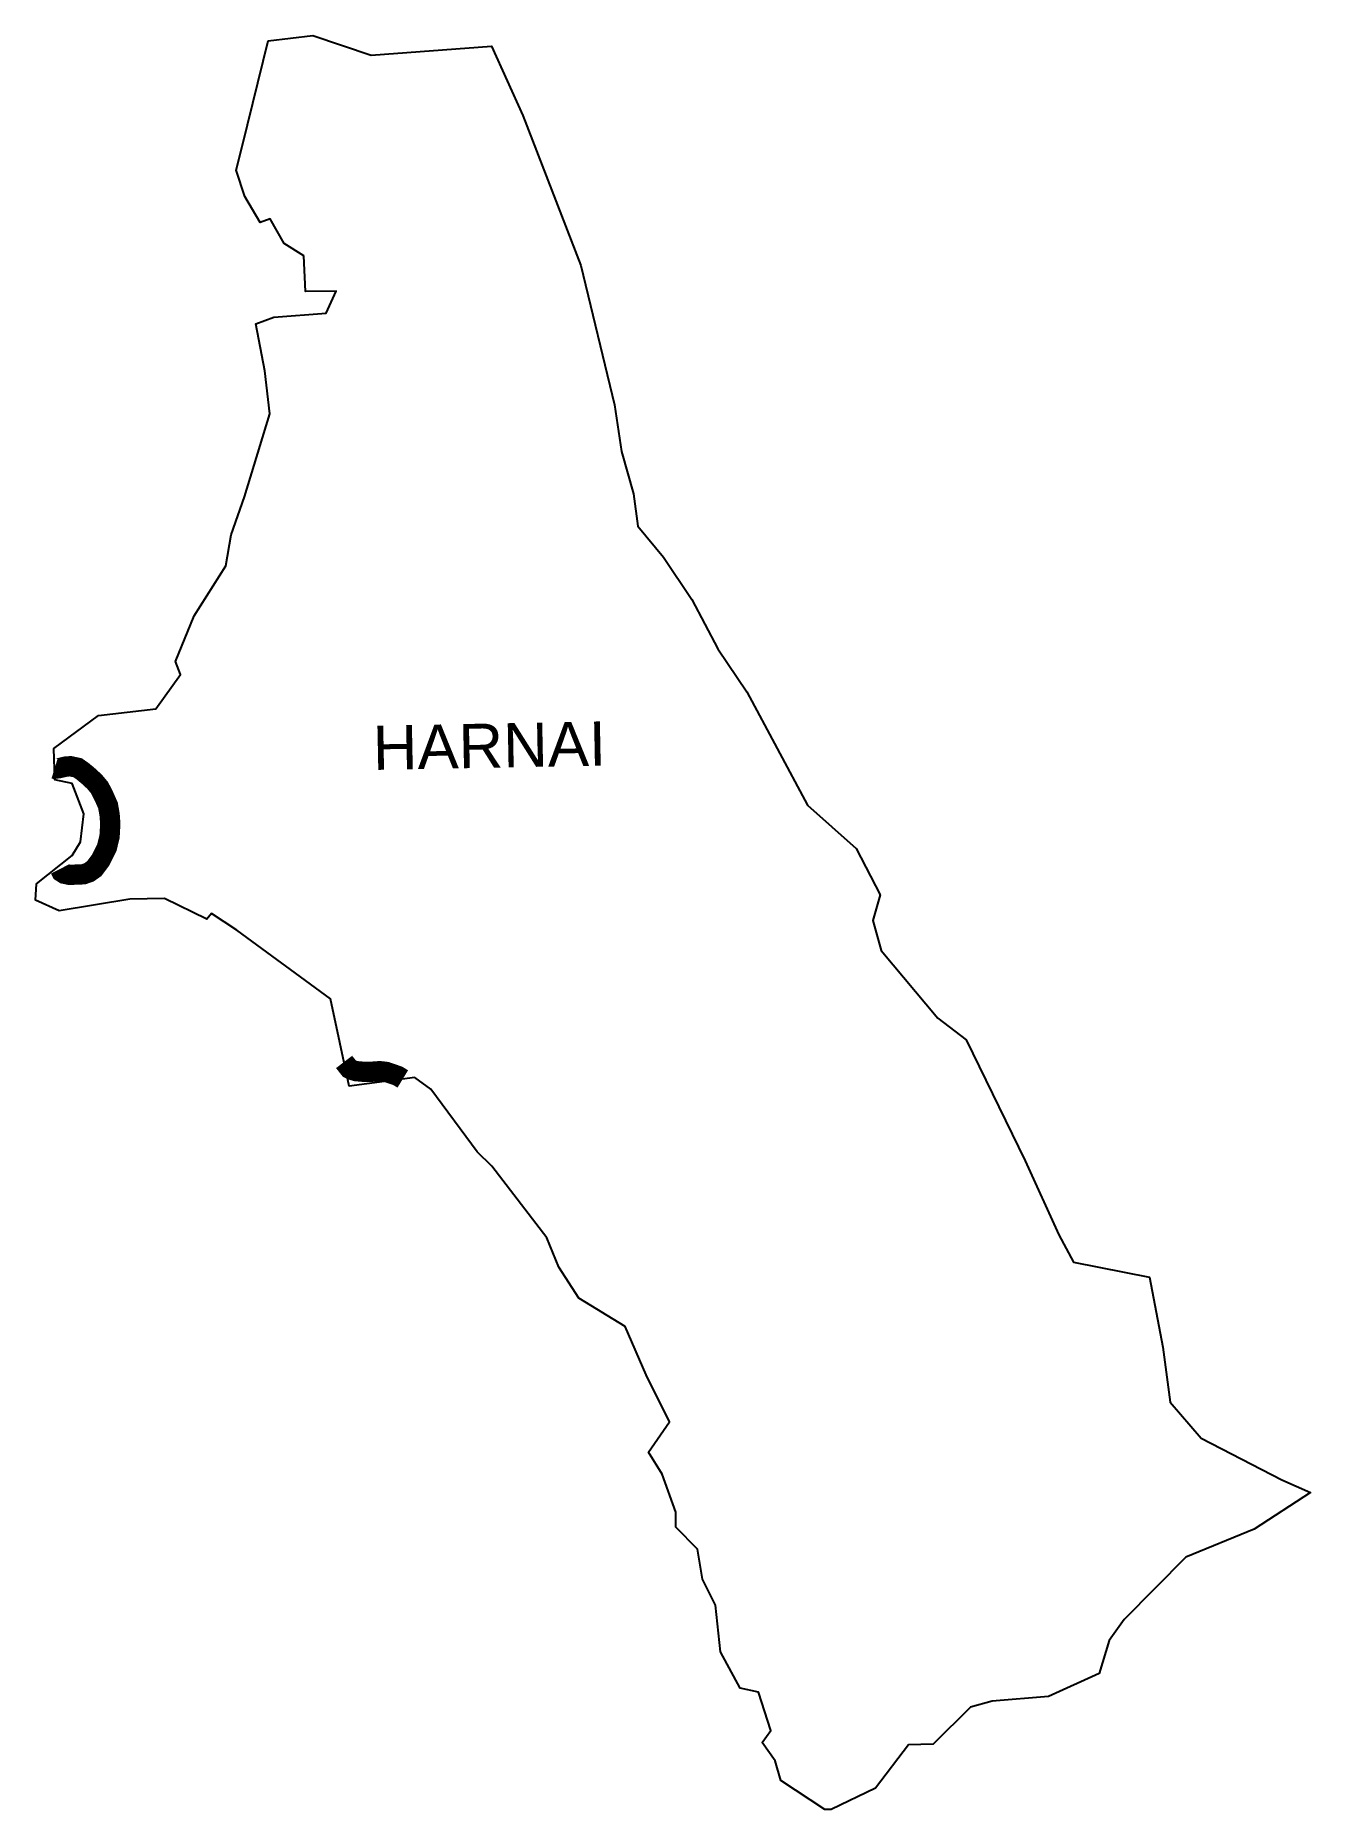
# Model space of a CAD drawing. Header units: metres. Extents: x 297505 to 300643, y 1968189 to 1972555.
import ezdxf

# ---------------------------------------------------------------- set-up
doc = ezdxf.new("R2010")
doc.units = ezdxf.units.M
doc.header["$MEASUREMENT"] = 0
doc.layers.add('NATURALLY PROTECTED', color=3, linetype='Continuous')
doc.layers.add('VILLAGE NAME', color=250, linetype='Continuous')
doc.styles.get("Standard").update_dxf_attribs({"font": 'simplex.shx'})

msp = doc.modelspace()

# ---------------------------------------------------------------- linework, layer by layer
at = {"color": 4, "flags": 128}
for points in [[(298331.0020604509, 1972506.43459826), (298627.522453296, 1972528.283743403), (298704.3578450221, 1972357.670770563), (298847.3373114089, 1971988.939558644), (298929.4743413912, 1971646.245662628), (298947.3968025923, 1971531.233726271), (298976.4160252805, 1971426.639571799), (298987.3010674673, 1971347.072781195), (299050.5346586083, 1971270.599886228), (299120.2550040637, 1971166.912072702), (299183.9929875048, 1971045.091667953), (299255.7326204692, 1970939.567351035), (299404.9524274208, 1970660.837108589), (299524.4715347281, 1970553.982998997), (299583.2899737406, 1970439.665203343), (299565.167659139, 1970377.016647165), (299585.729633834, 1970302.747666824), (299725.5268155118, 1970136.061485767), (299795.3813735278, 1970082.960201234), (299940.2410858447, 1969785.057300668), (300023.1471921189, 1969602.762546132), (300059.5040560176, 1969536.090981538), (300246.0935364936, 1969499.073553158), (300279.0682774704, 1969326.490903768), (300297.2215034587, 1969191.521174097), (300373.7677634185, 1969102.32298419), (300572.199619772, 1968999.942494248), (300642.6083238554, 1968968.897088), (300503.9456536758, 1968878.490688139), (300335.6150820997, 1968809.848889427), (300184.406166208, 1968656.414866018), (300146.841059575, 1968604.842505443), (300122.8556189728, 1968523.46898624), (299997.804838827, 1968467.252098425), (299858.9699142093, 1968455.703412944), (299805.9025640181, 1968440.310317094), (299713.9272756472, 1968349.832666468), (299653.5273486411, 1968347.742162278), (299572.1581298682, 1968241.411279764), (299463.336652728, 1968189.231341962), (299447.8307619221, 1968188.799618333), (299339.1775853704, 1968259.980756434), (299324.9982733265, 1968308.361982184), (299293.3391361089, 1968353.495805298), (299314.9834262322, 1968383.067381363), (299284.225171308, 1968477.656445482), (299239.0165343967, 1968487.155795804), (299190.4223507679, 1968577.183399703), (299178.5555264365, 1968691.414156969), (299146.4802466505, 1968755.56114112), (299133.8221530179, 1968829.512761556), (299080.4465728062, 1968883.61625353), (299080.9063676384, 1968920.273255562), (299047.1756284108, 1969014.10243707), (299013.4136386033, 1969068.167365221), (299065.0186011968, 1969143.215267714), (299007.3922843452, 1969258.732297208), (298955.7809838919, 1969377.790687371), (298842.4661142165, 1969447.442328673), (298792.8630316985, 1969523.737772037), (298762.9848551945, 1969595.955135902), (298628.1666309696, 1969772.379970478), (298592.2501705159, 1969807.311759196), (298477.9641081407, 1969961.97795339), (298438.2380874661, 1969990.664047277), (298277.3206106403, 1969969.296676831), (298230.8895860071, 1970184.246410981), (298000.4478949491, 1970352.864402009), (297938.111930725, 1970393.916600297), (297926.3711036255, 1970379.684905648), (297822.5924239524, 1970430.714558303), (297737.3534211935, 1970429.005594127), (297563.0666165742, 1970400.5773674), (297505.0523313293, 1970427.13583288), (297507.2392890968, 1970467.269657877), (297595.3451653282, 1970536.600123322), (297615.518303083, 1970570.105005829), (297623.7857097117, 1970638.986277052), (297595.576199032, 1970714.259250266), (297552.7486023081, 1970722.911356928), (297550.3137458033, 1970799.920414883), (297659.7332415987, 1970881.438996268), (297800.908878224, 1970897.3320074), (297862.2330037692, 1970982.331454113), (297849.3940592668, 1971013.948781893), (297895.6076849269, 1971126.828435538), (297973.7735746625, 1971249.700423021), (297986.8338765572, 1971325.512823515), (298019.5333409864, 1971419.336985586), (298081.7696476207, 1971624.021330152), (298069.0806927548, 1971729.909591084), (298047.3664269116, 1971845.190451069), (298091.529795232, 1971861.624248834), (298220.1036418162, 1971871.578445633), (298245.1045150506, 1971925.932284344), (298169.8983743337, 1971924.666591553), (298165.4911147468, 1972012.441053012), (298116.9816927988, 1972042.848412963), (298082.9430036476, 1972103.673828959), (298057.6458829818, 1972094.630816966), (298020.1991124395, 1972158.421534552), (297998.4941372824, 1972223.617747141), (298014.1462212862, 1972284.613690325), (298077.6738741121, 1972541.618923206), (298187.3326574489, 1972554.847778568)], [(298187.3326574489, 1972554.847778568), (298331.0020604509, 1972506.43459826)]]:
    msp.add_lwpolyline(points, dxfattribs=at)
at = {"layer": 'NATURALLY PROTECTED', "flags": 128}
msp.add_lwpolyline([(297533.0746683078, 1970760.569489066, 0, 0, 0), (297533.0746683078, 1970760.569489066, 50, 50, 0)], format="xyseb", close=True, dxfattribs=at)
msp.add_lwpolyline([(297551.8832597844, 1970750.280202866, 50, 50, 0), (297552.1213698201, 1970750.207316454, 50, 50, 0), (297563.5037671627, 1970751.671573635, 50, 50, 0), (297579.732720934, 1970755.6137169, 50, 50, 0), (297591.1151182766, 1970756.40222148, 50, 50, 0), (297609.0348722658, 1970752.572450558, 50, 50, 0), (297620.981122303, 1970744.125163407, 50, 50, 0), (297624.2726873574, 1970741.409802211, 50, 50, 0), (297633.745110321, 1970733.595571191, 50, 50, 0), (297650.3120725627, 1970718.390378392, 50, 50, 0), (297662.9343395405, 1970703.185185593, 50, 50, 0), (297673.1140027075, 1970683.061045348, 50, 50, 0), (297683.4823746392, 1970659.746441699, 50, 50, 0), (297687.5392341487, 1970636.657342008, 50, 50, 0), (297689.1262066527, 1970614.273986185, 50, 50, 0), (297687.3232421891, 1970583.300599965, 50, 50, 0), (297680.6737212967, 1970556.095103952, 50, 50, 0), (297665.1215423323, 1970525.008965753, 50, 50, 0), (297649.6595494844, 1970504.335871429, 50, 50, 0), (297636.4741876785, 1970495.100079698, 50, 50, 0), (297622.9500595356, 1970490.482183833, 50, 50, 0), (297605.8192445991, 1970489.693679252, 50, 50, 0), (297588.4633433048, 1970489.13067863, 50, 50, 0), (297575.6159899691, 1970491.946441014, 50, 50, 0), (297569.1923133011, 1970496.1137086, 50, 50, 0), (297565.3605401496, 1970503.547366849, 0, 0, 0)], format="xyseb", dxfattribs=at)
at = {"layer": 'NATURALLY PROTECTED', "const_width": 50, "flags": 128}
msp.add_lwpolyline([(298264.4857630963, 1970028.714858731), (298266.3681293289, 1970026.246600649), (298277.6247208281, 1970012.031119666), (298285.6688924319, 1970008.403611902), (298294.6085096587, 1970005.917456807), (298315.2831084671, 1970004.174926223), (298333.4673578735, 1970004.548108699), (298352.1495255872, 1970005.917456807), (298368.4648761424, 1970004.050405519), (298396.5461045019, 1969994.338929513), (298408.9656224251, 1969986.777113323)], dxfattribs=at)

# ---------------------------------------------------------------- texts
at = {"layer": 'VILLAGE NAME', "insert": (298334.0772780839, 1970855.915371218), "char_height": 108.7483136041808, "attachment_point": 1, "rotation": 1.1028329887230697}
msp.add_mtext_dynamic_manual_height_columns('{\\fArial|b0|i0|c0|p34;HARNAI}', width=1571.31428896485, gutter_width=543.7415680209039, heights=[0], dxfattribs=at)

doc.saveas('drawing.dxf')
